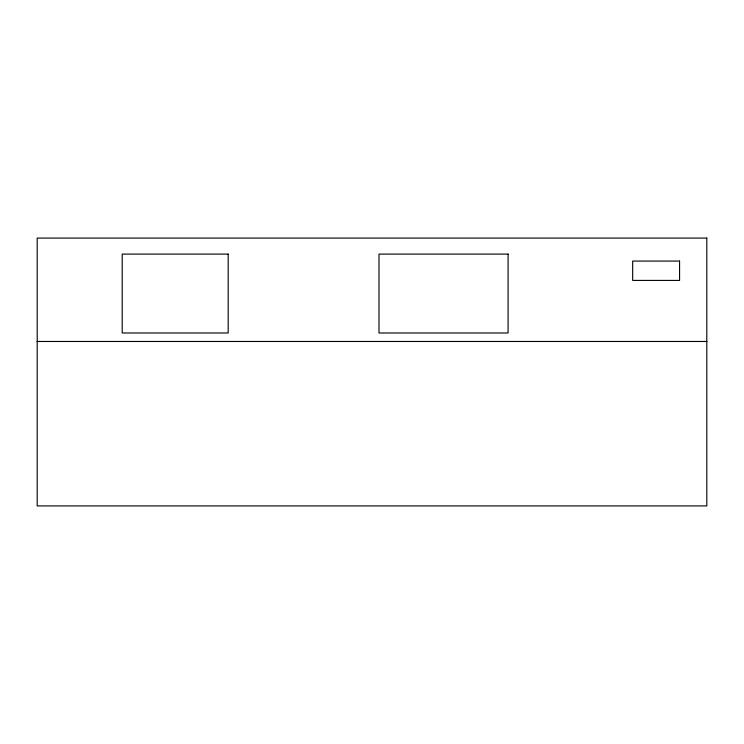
<?xml version="1.0" encoding="UTF-8"?>
<svg xmlns="http://www.w3.org/2000/svg" width="744" height="744" viewBox="0 0 744 744"><rect width="100%" height="100%" fill="white"/><g stroke="black" fill="none" stroke-linecap="round" stroke-linejoin="round"><path stroke-width="1.12" d="M37.2 341.477L706.8 341.477M706.8 238.08L37.2 238.08L37.2 505.92L706.8 505.92L706.8 238.08M228.185 254.095L122.211 254.095L122.211 332.987L228.185 332.987L228.185 254.095M508.087 254.095L379.003 254.095L379.003 332.987L508.087 332.987L508.087 254.095M679.57 261.07L632.679 261.07L632.679 280.414L679.57 280.414L679.57 261.07"/></g></svg>
